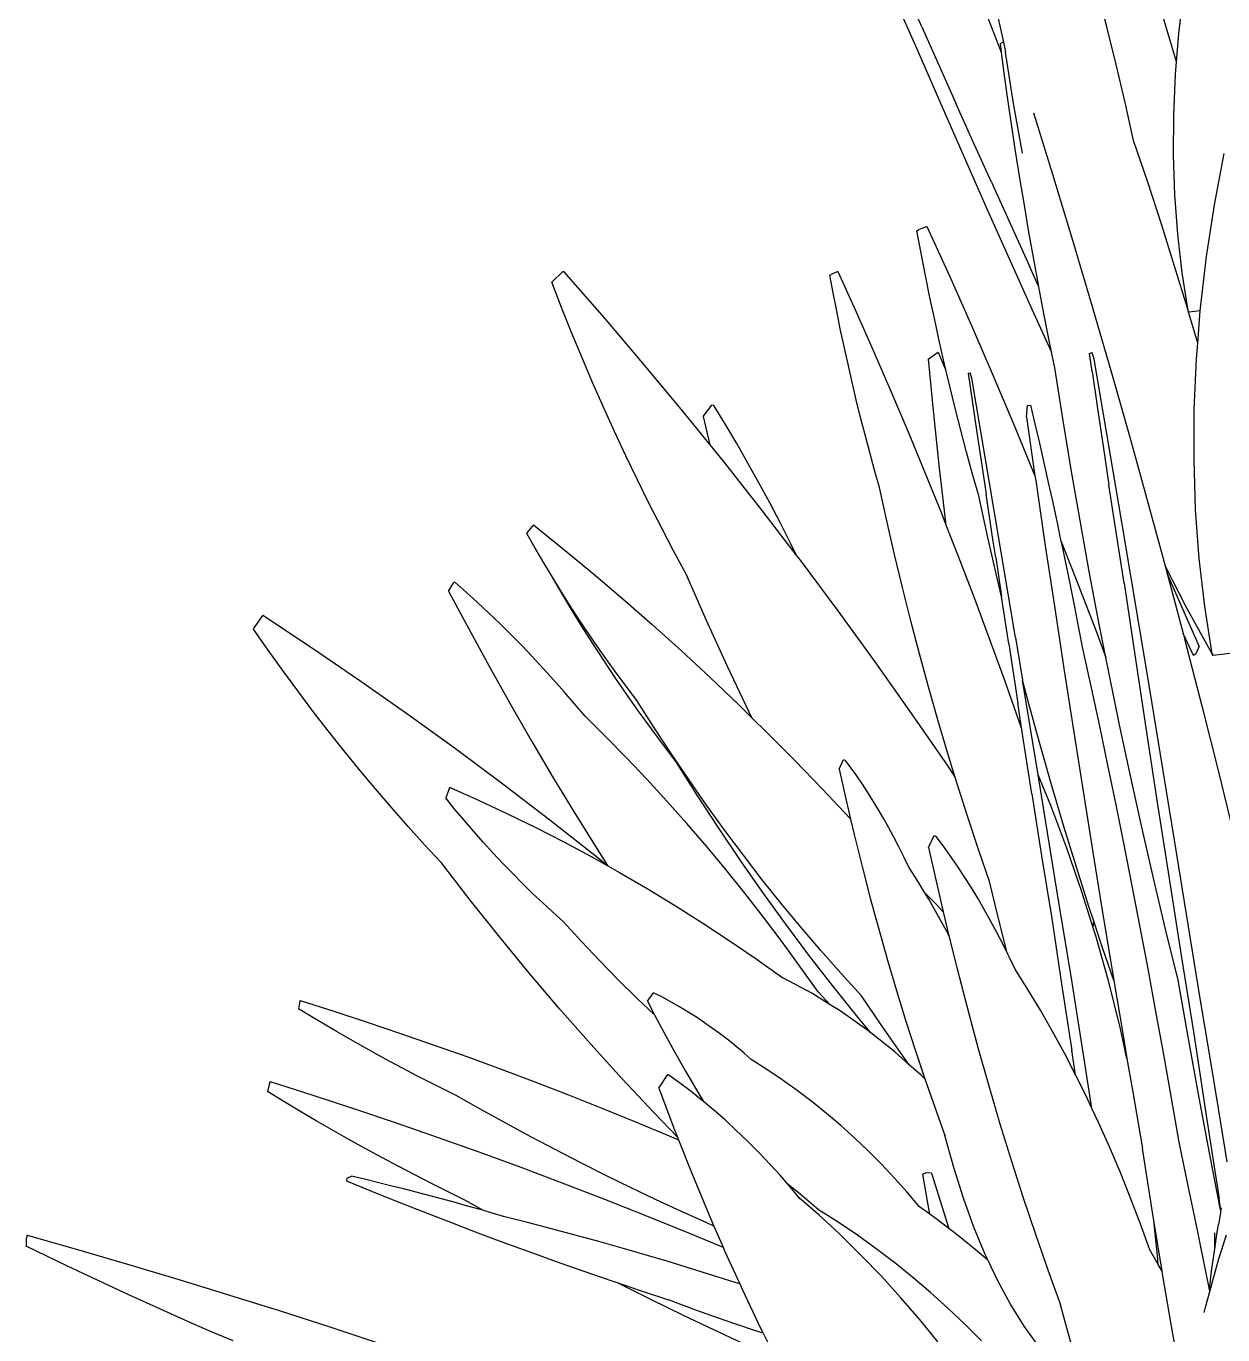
# Model space of a CAD drawing. Header units: metres. Extents: x 244.4 to 340.3, y -4.1 to 64.3.
# Drawn here: x 248.597 to 249.157, y 8.139 to 8.751 of the extents above; entities that cross this region are included whole.
import ezdxf

# ---------------------------------------------------------------- set-up
doc = ezdxf.new("R2010")
doc.units = ezdxf.units.M
doc.layers.add('Edges', color=7, linetype='Continuous')

# ---------------------------------------------------------------- blocks, each defined once
blk = doc.blocks.new('Novo+Sobrado2m fr')
for p, q in [((-6.57334, -0.47803), (-6.59555, -0.42774)), ((-6.57172, -0.46609), (-6.58755, -0.4307)), ((-6.53884, -0.4669), (-6.54564, -0.4492)), ((-6.48516, -0.46609), (-6.48978, -0.44839)), ((-6.45152, -0.46923), (-6.44927, -0.44999)), ((-6.53773, -0.45462), (-6.53358, -0.47335)), ((-6.45644, -0.46937), (-6.46124, -0.4536)), ((-6.57172, -0.46609), (-6.55596, -0.50152)), ((-6.53448, -0.47808), (-6.53884, -0.4669)), ((-6.48077, -0.4838), (-6.48516, -0.46609)), ((-6.45259, -0.4825), (-6.45644, -0.46937)), ((-6.45259, -0.4825), (-6.45152, -0.46923)), ((-6.53502, -0.47397), (-6.53384, -0.47334)), ((-6.53448, -0.47808), (-6.53502, -0.47397)), ((-6.53358, -0.47335), (-6.53384, -0.47334)), ((-6.53358, -0.47335), (-6.53255, -0.47803)), ((-6.5629, -0.50206), (-6.57334, -0.47803)), ((-6.53336, -0.48651), (-6.53448, -0.47808)), ((-6.52894, -0.50206), (-6.53255, -0.47803)), ((-6.47661, -0.50152), (-6.48077, -0.4838)), ((-6.45306, -0.48838), (-6.45259, -0.4825)), ((-6.53161, -0.49908), (-6.53336, -0.48651)), ((-6.45387, -0.50738), (-6.45306, -0.48838)), ((-6.55233, -0.52617), (-6.5629, -0.50206)), ((-6.54812, -0.51925), (-6.55596, -0.50152)), ((-6.52978, -0.51167), (-6.53161, -0.49908)), ((-6.52466, -0.52522), (-6.52894, -0.50206)), ((-6.47267, -0.51925), (-6.47661, -0.50152)), ((-6.51956, -0.50643), (-6.51069, -0.53503)), ((-6.45397, -0.5262), (-6.45387, -0.50738)), ((-6.52787, -0.52429), (-6.52978, -0.51167)), ((-6.53921, -0.53883), (-6.54812, -0.51925)), ((-6.46608, -0.53883), (-6.47267, -0.51925)), ((-6.54166, -0.5503), (-6.55233, -0.52617)), ((-6.52587, -0.53692), (-6.52787, -0.52429)), ((-6.45334, -0.54481), (-6.45397, -0.5262)), ((-6.43486, -0.54949), (-6.43028, -0.52536)), ((-6.53921, -0.53883), (-6.52141, -0.5781)), ((-6.52379, -0.54957), (-6.52587, -0.53692)), ((-6.51069, -0.53503), (-6.50129, -0.56597)), ((-6.45969, -0.55845), (-6.46608, -0.53883)), ((-6.452, -0.56316), (-6.45334, -0.54481)), ((-6.53091, -0.5744), (-6.54166, -0.5503)), ((-6.52163, -0.56223), (-6.52379, -0.54957)), ((-6.43856, -0.57359), (-6.43486, -0.54949)), ((-6.57404, -0.56154), (-6.57331, -0.56112)), ((-6.5721, -0.57199), (-6.57404, -0.56154)), ((-6.56941, -0.55952), (-6.57331, -0.56112)), ((-6.56941, -0.55952), (-6.55888, -0.58266)), ((-6.51938, -0.5749), (-6.52163, -0.56223)), ((-6.4535, -0.5781), (-6.45969, -0.55845)), ((-6.44994, -0.58122), (-6.452, -0.56316)), ((-6.50129, -0.56597), (-6.49207, -0.59699)), ((-6.57007, -0.58243), (-6.5721, -0.57199)), ((-6.52009, -0.59843), (-6.53091, -0.5744)), ((-6.51705, -0.58758), (-6.51938, -0.5749)), ((-6.44137, -0.59761), (-6.43856, -0.57359)), ((-6.7397, -0.58064), (-6.74493, -0.58557)), ((-6.7397, -0.58064), (-6.73942, -0.58068)), ((-6.73942, -0.58068), (-6.72041, -0.60237)), ((-6.61107, -0.58068), (-6.61419, -0.58197)), ((-6.61107, -0.58068), (-6.60263, -0.59922)), ((-6.517, -0.58785), (-6.52141, -0.5781)), ((-6.44751, -0.59778), (-6.4535, -0.5781)), ((-6.44717, -0.59893), (-6.44994, -0.58122)), ((-6.74033, -0.59745), (-6.74493, -0.58557)), ((-6.61477, -0.5823), (-6.61419, -0.58197)), ((-6.61322, -0.59067), (-6.61477, -0.5823)), ((-6.56796, -0.59286), (-6.57007, -0.58243)), ((-6.55888, -0.58266), (-6.54853, -0.60597)), ((-6.517, -0.58785), (-6.51705, -0.58758)), ((-6.51465, -0.60027), (-6.517, -0.58785)), ((-6.61159, -0.59904), (-6.61322, -0.59067)), ((-6.56576, -0.60326), (-6.56796, -0.59286)), ((-6.73561, -0.60924), (-6.74033, -0.59745)), ((-6.6099, -0.60739), (-6.61159, -0.59904)), ((-6.60263, -0.59922), (-6.59434, -0.61789)), ((-6.51108, -0.61828), (-6.52009, -0.59843)), ((-6.49207, -0.59699), (-6.48303, -0.62809)), ((-6.44717, -0.59893), (-6.44751, -0.59778)), ((-6.44714, -0.59903), (-6.44717, -0.59893)), ((-6.44682, -0.5996), (-6.44714, -0.59903)), ((-6.44714, -0.59903), (-6.44679, -0.5996)), ((-6.4427, -0.61418), (-6.44714, -0.59903)), ((-6.44679, -0.5996), (-6.44682, -0.5996)), ((-6.44148, -0.59897), (-6.44679, -0.5996)), ((-6.4427, -0.61418), (-6.44148, -0.59897)), ((-6.44148, -0.59897), (-6.44137, -0.59761)), ((-6.72041, -0.60237), (-6.70161, -0.6244)), ((-6.56348, -0.61365), (-6.56576, -0.60326)), ((-6.54853, -0.60597), (-6.53836, -0.62944)), ((-6.51216, -0.61296), (-6.51465, -0.60027)), ((-6.73077, -0.62095), (-6.73561, -0.60924)), ((-6.60814, -0.61572), (-6.6099, -0.60739)), ((-6.60631, -0.62404), (-6.60814, -0.61572)), ((-6.59434, -0.61789), (-6.5862, -0.63669)), ((-6.56885, -0.62169), (-6.56438, -0.61856)), ((-6.56385, -0.61894), (-6.56438, -0.61856)), ((-6.56111, -0.62401), (-6.56348, -0.61365)), ((-6.51108, -0.61828), (-6.51216, -0.61296)), ((-6.50959, -0.62565), (-6.51108, -0.61828)), ((-6.49327, -0.61894), (-6.49206, -0.61856)), ((-6.49116, -0.62169), (-6.49206, -0.61856)), ((-6.44329, -0.62151), (-6.4427, -0.61418)), ((-6.72581, -0.63258), (-6.73077, -0.62095)), ((-6.70161, -0.6244), (-6.68305, -0.64675)), ((-6.60442, -0.63234), (-6.60631, -0.62404)), ((-6.56885, -0.62169), (-6.56637, -0.64719)), ((-6.56049, -0.62663), (-6.56385, -0.61894)), ((-6.56049, -0.62663), (-6.56111, -0.62401)), ((-6.49204, -0.62748), (-6.49327, -0.61894)), ((-6.47823, -0.69792), (-6.49116, -0.62169)), ((-6.4443, -0.64524), (-6.44329, -0.62151)), ((-6.55866, -0.63435), (-6.56049, -0.62663)), ((-6.55008, -0.62828), (-6.54911, -0.62798)), ((-6.55008, -0.62828), (-6.54809, -0.64203)), ((-6.54838, -0.63048), (-6.54911, -0.62798)), ((-6.53803, -0.69155), (-6.54838, -0.63048)), ((-6.53836, -0.62944), (-6.52837, -0.65306)), ((-6.50584, -0.64945), (-6.50959, -0.62565)), ((-6.49204, -0.62748), (-6.48952, -0.64481)), ((-6.48303, -0.62809), (-6.47418, -0.65926)), ((-6.72073, -0.64411), (-6.72581, -0.63258)), ((-6.60246, -0.64062), (-6.60442, -0.63234)), ((-6.5862, -0.63669), (-6.5782, -0.65561)), ((-6.55613, -0.64466), (-6.55866, -0.63435)), ((-6.67406, -0.64853), (-6.67001, -0.64311)), ((-6.66901, -0.6433), (-6.67001, -0.64311)), ((-6.60043, -0.64888), (-6.60246, -0.64062)), ((-6.54809, -0.64203), (-6.54604, -0.65603)), ((-6.52227, -0.6433), (-6.52076, -0.64311)), ((-6.51867, -0.65197), (-6.52076, -0.64311)), ((-6.71554, -0.65556), (-6.72073, -0.64411)), ((-6.68305, -0.64675), (-6.67089, -0.66179)), ((-6.67406, -0.64853), (-6.67089, -0.66179)), ((-6.66364, -0.65217), (-6.66901, -0.6433)), ((-6.59833, -0.65712), (-6.60043, -0.64888)), ((-6.56637, -0.64719), (-6.56365, -0.6726)), ((-6.55351, -0.65495), (-6.55613, -0.64466)), ((-6.5228, -0.64872), (-6.52227, -0.6433)), ((-6.5228, -0.64872), (-6.51882, -0.6762)), ((-6.48952, -0.64481), (-6.48692, -0.66244)), ((-6.44442, -0.66874), (-6.4443, -0.64524)), ((-6.65835, -0.66117), (-6.66364, -0.65217)), ((-6.55081, -0.6652), (-6.55351, -0.65495)), ((-6.52837, -0.65306), (-6.51882, -0.6762)), ((-6.51659, -0.66097), (-6.51867, -0.65197)), ((-6.50189, -0.67329), (-6.50584, -0.64945)), ((-6.71024, -0.66691), (-6.71554, -0.65556)), ((-6.65313, -0.6703), (-6.65835, -0.66117)), ((-6.59617, -0.66534), (-6.59833, -0.65712)), ((-6.5782, -0.65561), (-6.57034, -0.67464)), ((-6.54604, -0.65603), (-6.54392, -0.67028)), ((-6.51452, -0.6701), (-6.51659, -0.66097)), ((-6.47418, -0.65926), (-6.46551, -0.6905)), ((-6.70482, -0.67817), (-6.71024, -0.66691)), ((-6.67089, -0.66179), (-6.66471, -0.66943)), ((-6.59394, -0.67353), (-6.59617, -0.66534)), ((-6.54803, -0.67543), (-6.55081, -0.6652)), ((-6.48692, -0.66244), (-6.48423, -0.68039)), ((-6.66471, -0.66943), (-6.6466, -0.69244)), ((-6.64799, -0.67955), (-6.65313, -0.6703)), ((-6.59164, -0.68169), (-6.59394, -0.67353)), ((-6.56365, -0.6726), (-6.56067, -0.69792)), ((-6.54392, -0.67028), (-6.54174, -0.68477)), ((-6.51245, -0.67936), (-6.51452, -0.6701)), ((-6.49775, -0.69715), (-6.50189, -0.67329)), ((-6.44365, -0.69197), (-6.44442, -0.66874)), ((-6.69929, -0.68933), (-6.70482, -0.67817)), ((-6.64293, -0.68893), (-6.64799, -0.67955)), ((-6.57034, -0.67464), (-6.56263, -0.69379)), ((-6.54516, -0.68562), (-6.54803, -0.67543)), ((-6.51882, -0.6762), (-6.5185, -0.67843)), ((-6.5185, -0.67843), (-6.51415, -0.70794)), ((-6.51039, -0.68874), (-6.51245, -0.67936)), ((-6.58821, -0.69737), (-6.59164, -0.68169)), ((-6.54088, -0.70519), (-6.54516, -0.68562)), ((-6.53834, -0.70693), (-6.54174, -0.68477)), ((-6.48147, -0.69862), (-6.48423, -0.68039)), ((-6.69365, -0.70039), (-6.69929, -0.68933)), ((-6.63795, -0.69844), (-6.64293, -0.68893)), ((-6.52794, -0.75192), (-6.53803, -0.69155)), ((-6.50835, -0.69825), (-6.51039, -0.68874)), ((-6.46551, -0.6905), (-6.45793, -0.71845)), ((-6.44197, -0.71488), (-6.44365, -0.69197)), ((-6.6466, -0.69244), (-6.63019, -0.71386)), ((-6.58462, -0.713), (-6.58821, -0.69737)), ((-6.56263, -0.69379), (-6.56051, -0.69918)), ((-6.56067, -0.69792), (-6.56051, -0.69918)), ((-6.49341, -0.72104), (-6.49775, -0.69715)), ((-6.46563, -0.77329), (-6.47823, -0.69792)), ((-6.75655, -0.70289), (-6.75657, -0.70318)), ((-6.75266, -0.71008), (-6.75657, -0.70318)), ((-6.7535, -0.69917), (-6.75655, -0.70289)), ((-6.7535, -0.69917), (-6.73941, -0.7105)), ((-6.68789, -0.71135), (-6.69365, -0.70039)), ((-6.63305, -0.70807), (-6.63795, -0.69844)), ((-6.56051, -0.69918), (-6.55507, -0.71306)), ((-6.50651, -0.70692), (-6.50835, -0.69825)), ((-6.47717, -0.72648), (-6.48147, -0.69862)), ((-6.74867, -0.71692), (-6.75266, -0.71008)), ((-6.63019, -0.71386), (-6.63305, -0.70807)), ((-6.53639, -0.72471), (-6.54088, -0.70519)), ((-6.53718, -0.71442), (-6.53834, -0.70693)), ((-6.51415, -0.70794), (-6.50976, -0.73725)), ((-6.50651, -0.70692), (-6.4995, -0.72478)), ((-6.50631, -0.70788), (-6.50651, -0.70692)), ((-6.50428, -0.71763), (-6.50631, -0.70788)), ((-6.73941, -0.7105), (-6.72544, -0.72207)), ((-6.68203, -0.72221), (-6.68789, -0.71135)), ((-6.63019, -0.71386), (-6.62873, -0.71576)), ((-6.62873, -0.71576), (-6.6111, -0.7394)), ((-6.58086, -0.72859), (-6.58462, -0.713)), ((-6.55507, -0.71306), (-6.54766, -0.73243)), ((-6.53718, -0.71442), (-6.53447, -0.73266)), ((-6.4394, -0.73743), (-6.44197, -0.71488)), ((-6.74462, -0.72369), (-6.74867, -0.71692)), ((-6.72544, -0.72207), (-6.71159, -0.73387)), ((-6.67248, -0.74396), (-6.68203, -0.72221)), ((-6.50226, -0.7275), (-6.50428, -0.71763)), ((-6.48888, -0.74495), (-6.49341, -0.72104)), ((-6.44777, -0.73824), (-6.45793, -0.71845)), ((-6.45793, -0.71845), (-6.45702, -0.7218)), ((-6.45702, -0.7218), (-6.45696, -0.72202)), ((-6.45696, -0.72202), (-6.44952, -0.75012)), ((-6.44194, -0.75596), (-6.45696, -0.72202)), ((-6.79318, -0.73023), (-6.79072, -0.72612)), ((-6.79034, -0.72597), (-6.79072, -0.72612)), ((-6.78501, -0.7307), (-6.79034, -0.72597)), ((-6.74049, -0.73039), (-6.74462, -0.72369)), ((-6.7412, -0.7296), (-6.74462, -0.72369)), ((-6.57695, -0.74413), (-6.58086, -0.72859)), ((-6.53447, -0.73266), (-6.53639, -0.72471)), ((-6.50025, -0.73749), (-6.50226, -0.7275)), ((-6.4995, -0.72478), (-6.49025, -0.74896)), ((-6.47717, -0.72648), (-6.47218, -0.76002)), ((-6.79318, -0.73023), (-6.7838, -0.74789)), ((-6.77971, -0.73552), (-6.78501, -0.7307)), ((-6.73614, -0.73805), (-6.7412, -0.7296)), ((-6.7363, -0.73702), (-6.74049, -0.73039)), ((-6.71159, -0.73387), (-6.69787, -0.74591)), ((-6.54766, -0.73243), (-6.5404, -0.7519)), ((-6.53113, -0.75493), (-6.53447, -0.73266)), ((-6.77446, -0.74043), (-6.77971, -0.73552)), ((-6.76925, -0.74544), (-6.77446, -0.74043)), ((-6.73203, -0.74358), (-6.7363, -0.73702)), ((-6.73099, -0.74641), (-6.73614, -0.73805)), ((-6.6111, -0.7394), (-6.5937, -0.76335)), ((-6.50976, -0.73725), (-6.50533, -0.76635)), ((-6.49825, -0.74759), (-6.50025, -0.73749)), ((-6.43593, -0.75956), (-6.44777, -0.73824)), ((-6.43593, -0.75956), (-6.4394, -0.73743)), ((-6.88011, -0.74152), (-6.88427, -0.74738)), ((-6.88011, -0.74152), (-6.85733, -0.75657)), ((-6.76409, -0.75055), (-6.76925, -0.74544)), ((-6.7277, -0.75007), (-6.73203, -0.74358)), ((-6.72575, -0.75469), (-6.73099, -0.74641)), ((-6.69787, -0.74591), (-6.68427, -0.75818)), ((-6.66267, -0.76549), (-6.67248, -0.74396)), ((-6.57288, -0.75961), (-6.57695, -0.74413)), ((-6.48566, -0.76126), (-6.48888, -0.74495)), ((-6.88427, -0.74738), (-6.88446, -0.74807)), ((-6.87766, -0.75779), (-6.88446, -0.74807)), ((-6.7838, -0.74789), (-6.77426, -0.76538)), ((-6.75897, -0.75574), (-6.76409, -0.75055)), ((-6.7233, -0.75648), (-6.7277, -0.75007)), ((-6.5404, -0.7519), (-6.53329, -0.77148)), ((-6.52794, -0.75192), (-6.52464, -0.77187)), ((-6.49627, -0.75781), (-6.49825, -0.74759)), ((-6.49025, -0.74896), (-6.48566, -0.76126)), ((-6.44461, -0.76037), (-6.44952, -0.75012)), ((-6.44952, -0.75012), (-6.44872, -0.75315)), ((-6.44872, -0.75315), (-6.44061, -0.78455)), ((-6.87077, -0.76741), (-6.87766, -0.75779)), ((-6.85733, -0.75657), (-6.8347, -0.77199)), ((-6.7539, -0.76103), (-6.75897, -0.75574)), ((-6.72043, -0.76288), (-6.72575, -0.75469)), ((-6.71883, -0.76282), (-6.7233, -0.75648)), ((-6.68427, -0.75818), (-6.6708, -0.77068)), ((-6.53113, -0.75493), (-6.52691, -0.78262)), ((-6.49239, -0.77547), (-6.49627, -0.75781)), ((-6.44194, -0.75596), (-6.44353, -0.75956)), ((-6.42356, -0.75896), (-6.43547, -0.76037)), ((-6.77426, -0.76538), (-6.76456, -0.7827)), ((-6.74888, -0.76641), (-6.7539, -0.76103)), ((-6.71502, -0.77098), (-6.72043, -0.76288)), ((-6.7143, -0.76909), (-6.71883, -0.76282)), ((-6.65258, -0.78681), (-6.66267, -0.76549)), ((-6.5937, -0.76335), (-6.57655, -0.7876)), ((-6.56865, -0.77503), (-6.57288, -0.75961)), ((-6.48416, -0.76887), (-6.48566, -0.76126)), ((-6.47218, -0.76002), (-6.467, -0.79425)), ((-6.44353, -0.75956), (-6.44461, -0.76037)), ((-6.43593, -0.75956), (-6.43547, -0.76037)), ((-6.4355, -0.76037), (-6.43593, -0.75956)), ((-6.43547, -0.76037), (-6.4355, -0.76037)), ((-6.86378, -0.77692), (-6.87077, -0.76741)), ((-6.74391, -0.77187), (-6.74888, -0.76641)), ((-6.70952, -0.77899), (-6.71502, -0.77098)), ((-6.7097, -0.77528), (-6.7143, -0.76909)), ((-6.6708, -0.77068), (-6.65746, -0.7834)), ((-6.53329, -0.77148), (-6.52634, -0.79115)), ((-6.50533, -0.76635), (-6.50086, -0.79524)), ((-6.47925, -0.79279), (-6.48416, -0.76887)), ((-6.85668, -0.78632), (-6.86378, -0.77692)), ((-6.8347, -0.77199), (-6.81223, -0.78777)), ((-6.73899, -0.77743), (-6.74391, -0.77187)), ((-6.73411, -0.78307), (-6.73899, -0.77743)), ((-6.70504, -0.78139), (-6.7097, -0.77528)), ((-6.56427, -0.79039), (-6.56865, -0.77503)), ((-6.52174, -0.78289), (-6.52464, -0.77187)), ((-6.51736, -0.8162), (-6.52464, -0.77187)), ((-6.48853, -0.79342), (-6.49239, -0.77547)), ((-6.45339, -0.84767), (-6.46563, -0.77329)), ((-6.76456, -0.7827), (-6.75469, -0.79985)), ((-6.72929, -0.7888), (-6.73411, -0.78307)), ((-6.70395, -0.78691), (-6.70952, -0.77899)), ((-6.69714, -0.7939), (-6.70504, -0.78139)), ((-6.65746, -0.7834), (-6.65127, -0.78947)), ((-6.52498, -0.79509), (-6.52691, -0.78262)), ((-6.51646, -0.80215), (-6.52174, -0.78289)), ((-6.84949, -0.79561), (-6.85668, -0.78632)), ((-6.81223, -0.78777), (-6.78991, -0.8039)), ((-6.71956, -0.7984), (-6.72929, -0.7888)), ((-6.69829, -0.79473), (-6.70395, -0.78691)), ((-6.65127, -0.78947), (-6.65258, -0.78681)), ((-6.65127, -0.78947), (-6.64426, -0.79634)), ((-6.57655, -0.7876), (-6.55965, -0.81216)), ((-6.44061, -0.78455), (-6.43268, -0.816)), ((-6.84221, -0.80479), (-6.84949, -0.79561)), ((-6.69255, -0.80245), (-6.69829, -0.79473)), ((-6.68908, -0.80623), (-6.69714, -0.7939)), ((-6.55974, -0.80568), (-6.56427, -0.79039)), ((-6.52634, -0.79115), (-6.52498, -0.79509)), ((-6.5203, -0.82511), (-6.52498, -0.79509)), ((-6.50086, -0.79524), (-6.49635, -0.82391)), ((-6.4847, -0.81166), (-6.48853, -0.79342)), ((-6.47415, -0.81671), (-6.47925, -0.79279)), ((-6.467, -0.79425), (-6.46164, -0.82915)), ((-6.75469, -0.79985), (-6.74467, -0.81683)), ((-6.70993, -0.80822), (-6.71956, -0.7984)), ((-6.64426, -0.79634), (-6.6312, -0.80951)), ((-6.51099, -0.82132), (-6.51646, -0.80215)), ((-6.83483, -0.81385), (-6.84221, -0.80479)), ((-6.78991, -0.8039), (-6.76777, -0.82039)), ((-6.70042, -0.81825), (-6.70993, -0.80822)), ((-6.68673, -0.81008), (-6.69255, -0.80245)), ((-6.68086, -0.8184), (-6.68908, -0.80623)), ((-6.55611, -0.81744), (-6.55974, -0.80568)), ((-6.82736, -0.8228), (-6.83483, -0.81385)), ((-6.67687, -0.8257), (-6.68673, -0.81008)), ((-6.6312, -0.80951), (-6.61827, -0.82289)), ((-6.61045, -0.81349), (-6.60835, -0.80907)), ((-6.61045, -0.81349), (-6.60699, -0.82887)), ((-6.60835, -0.80907), (-6.60755, -0.80942)), ((-6.60486, -0.81302), (-6.60755, -0.80942)), ((-6.60221, -0.81673), (-6.60486, -0.81302)), ((-6.55965, -0.81216), (-6.55611, -0.81744)), ((-6.48089, -0.83019), (-6.4847, -0.81166)), ((-6.76777, -0.82039), (-6.74579, -0.83723)), ((-6.74467, -0.81683), (-6.7345, -0.83362)), ((-6.69102, -0.8285), (-6.70042, -0.81825)), ((-6.67248, -0.83039), (-6.68086, -0.8184)), ((-6.5996, -0.82054), (-6.60221, -0.81673)), ((-6.59704, -0.82445), (-6.5996, -0.82054)), ((-6.55505, -0.8209), (-6.55611, -0.81744)), ((-6.51146, -0.83055), (-6.51736, -0.8162)), ((-6.50861, -0.87019), (-6.51736, -0.8162)), ((-6.46886, -0.84062), (-6.47415, -0.81671)), ((-6.43268, -0.816), (-6.42495, -0.84748)), ((-6.81979, -0.83163), (-6.82736, -0.8228)), ((-6.79272, -0.82223), (-6.79454, -0.82703)), ((-6.79217, -0.82228), (-6.79272, -0.82223)), ((-6.79217, -0.82228), (-6.77887, -0.82818)), ((-6.66681, -0.8411), (-6.67687, -0.8257)), ((-6.61827, -0.82289), (-6.60549, -0.8365)), ((-6.59451, -0.82845), (-6.59704, -0.82445)), ((-6.55021, -0.83604), (-6.55505, -0.8209)), ((-6.5203, -0.82511), (-6.51572, -0.85403)), ((-6.50533, -0.84041), (-6.51099, -0.82132)), ((-6.49635, -0.82391), (-6.4918, -0.85236)), ((-6.81214, -0.84034), (-6.81979, -0.83163)), ((-6.7902, -0.83237), (-6.79454, -0.82703)), ((-6.78581, -0.83761), (-6.7902, -0.83237)), ((-6.77887, -0.82818), (-6.76562, -0.83437)), ((-6.68173, -0.83896), (-6.69102, -0.8285)), ((-6.66395, -0.8422), (-6.67248, -0.83039)), ((-6.60699, -0.82887), (-6.60509, -0.83694)), ((-6.59202, -0.83255), (-6.59451, -0.82845)), ((-6.58957, -0.83675), (-6.59202, -0.83255)), ((-6.5039, -0.85057), (-6.51146, -0.83055)), ((-6.4771, -0.849), (-6.48089, -0.83019)), ((-6.46164, -0.82915), (-6.45609, -0.86467)), ((-6.78138, -0.84276), (-6.78581, -0.83761)), ((-6.76562, -0.83437), (-6.75243, -0.84083)), ((-6.74579, -0.83723), (-6.72398, -0.85442)), ((-6.7345, -0.83362), (-6.72417, -0.85024)), ((-6.67257, -0.84963), (-6.68173, -0.83896)), ((-6.60549, -0.8365), (-6.60509, -0.83694)), ((-6.60509, -0.83694), (-6.60341, -0.84406)), ((-6.58717, -0.84105), (-6.58957, -0.83675)), ((-6.54522, -0.85109), (-6.55021, -0.83604)), ((-6.8044, -0.84893), (-6.81214, -0.84034)), ((-6.7769, -0.84782), (-6.78138, -0.84276)), ((-6.75243, -0.84083), (-6.7393, -0.84756)), ((-6.65655, -0.85629), (-6.66681, -0.8411)), ((-6.65526, -0.85384), (-6.66395, -0.8422)), ((-6.60341, -0.84406), (-6.5997, -0.85905)), ((-6.58481, -0.84544), (-6.58717, -0.84105)), ((-6.56864, -0.85016), (-6.56602, -0.84464)), ((-6.56602, -0.84464), (-6.56502, -0.84508)), ((-6.56167, -0.84958), (-6.56502, -0.84508)), ((-6.49947, -0.85941), (-6.50533, -0.84041)), ((-6.46338, -0.86451), (-6.46886, -0.84062)), ((-6.79656, -0.8574), (-6.8044, -0.84893)), ((-6.77238, -0.85278), (-6.7769, -0.84782)), ((-6.7393, -0.84756), (-6.72623, -0.85457)), ((-6.72417, -0.85024), (-6.71884, -0.85859)), ((-6.66353, -0.8605), (-6.67257, -0.84963)), ((-6.58249, -0.84992), (-6.58481, -0.84544)), ((-6.58022, -0.8545), (-6.58249, -0.84992)), ((-6.56864, -0.85016), (-6.56432, -0.86936)), ((-6.55836, -0.85421), (-6.56167, -0.84958)), ((-6.54008, -0.86607), (-6.54522, -0.85109)), ((-6.49688, -0.87093), (-6.5039, -0.85057)), ((-6.47334, -0.86809), (-6.4771, -0.849)), ((-6.44151, -0.92094), (-6.45339, -0.84767)), ((-6.78303, -0.87492), (-6.79656, -0.8574)), ((-6.76782, -0.85765), (-6.77238, -0.85278)), ((-6.72623, -0.85457), (-6.71872, -0.85878)), ((-6.72398, -0.85442), (-6.71884, -0.85859)), ((-6.64609, -0.87126), (-6.65655, -0.85629)), ((-6.64642, -0.86528), (-6.65526, -0.85384)), ((-6.57799, -0.85917), (-6.58022, -0.8545)), ((-6.5551, -0.85896), (-6.55836, -0.85421)), ((-6.51572, -0.85403), (-6.511, -0.88338)), ((-6.4918, -0.85236), (-6.48721, -0.88057)), ((-6.76321, -0.86242), (-6.76782, -0.85765)), ((-6.75856, -0.86709), (-6.76321, -0.86242)), ((-6.71884, -0.85859), (-6.71872, -0.85878)), ((-6.71872, -0.85878), (-6.71323, -0.86185)), ((-6.71323, -0.86185), (-6.7003, -0.8694)), ((-6.65462, -0.87158), (-6.66353, -0.8605)), ((-6.5997, -0.85905), (-6.59587, -0.87386)), ((-6.57322, -0.8667), (-6.57799, -0.85917)), ((-6.55189, -0.86384), (-6.5551, -0.85896)), ((-6.49343, -0.87831), (-6.49947, -0.85941)), ((-6.75388, -0.87167), (-6.75856, -0.86709)), ((-6.7003, -0.8694), (-6.68744, -0.87723)), ((-6.63743, -0.87654), (-6.64642, -0.86528)), ((-6.57039, -0.8714), (-6.57322, -0.8667)), ((-6.56432, -0.86936), (-6.56173, -0.88035)), ((-6.54874, -0.86884), (-6.55189, -0.86384)), ((-6.54563, -0.87396), (-6.54874, -0.86884)), ((-6.53585, -0.88347), (-6.54008, -0.86607)), ((-6.46961, -0.88744), (-6.47334, -0.86809)), ((-6.45772, -0.88838), (-6.46338, -0.86451)), ((-6.45609, -0.86467), (-6.45037, -0.90077)), ((-6.76928, -0.89218), (-6.78303, -0.87492)), ((-6.74915, -0.87615), (-6.75388, -0.87167)), ((-6.64583, -0.88285), (-6.65462, -0.87158)), ((-6.63543, -0.88601), (-6.64609, -0.87126)), ((-6.59587, -0.87386), (-6.59193, -0.88846)), ((-6.56532, -0.87644), (-6.57039, -0.8714)), ((-6.56854, -0.87446), (-6.57039, -0.8714)), ((-6.56397, -0.88246), (-6.56854, -0.87446)), ((-6.54258, -0.8792), (-6.54563, -0.87396)), ((-6.50515, -0.89092), (-6.50861, -0.87019)), ((-6.49157, -0.88787), (-6.49688, -0.87093)), ((-6.74438, -0.88053), (-6.74915, -0.87615)), ((-6.73957, -0.8848), (-6.74438, -0.88053)), ((-6.68744, -0.87723), (-6.67465, -0.88532)), ((-6.62829, -0.88761), (-6.63743, -0.87654)), ((-6.56173, -0.88035), (-6.56532, -0.87644)), ((-6.56173, -0.88035), (-6.55985, -0.88832)), ((-6.53958, -0.88457), (-6.54258, -0.8792)), ((-6.49132, -0.88468), (-6.49343, -0.87831)), ((-6.48721, -0.88057), (-6.48259, -0.90856)), ((-6.73106, -0.89417), (-6.73957, -0.8848)), ((-6.67465, -0.88532), (-6.66193, -0.89368)), ((-6.63718, -0.89432), (-6.64583, -0.88285)), ((-6.62458, -0.90053), (-6.63543, -0.88601)), ((-6.61901, -0.89848), (-6.62829, -0.88761)), ((-6.55949, -0.89067), (-6.56397, -0.88246)), ((-6.53663, -0.89005), (-6.53958, -0.88457)), ((-6.53179, -0.89957), (-6.53585, -0.88347)), ((-6.511, -0.88338), (-6.50635, -0.91405)), ((-6.49157, -0.88787), (-6.49132, -0.88468)), ((-6.4904, -0.8916), (-6.49157, -0.88787)), ((-6.4872, -0.89711), (-6.49132, -0.88468)), ((-6.4659, -0.90706), (-6.46961, -0.88744)), ((-6.7553, -0.90916), (-6.76928, -0.89218)), ((-6.72244, -0.90331), (-6.73106, -0.89417)), ((-6.66193, -0.89368), (-6.64929, -0.9023)), ((-6.59193, -0.88846), (-6.58785, -0.90287)), ((-6.55985, -0.88832), (-6.55906, -0.89151)), ((-6.55906, -0.89151), (-6.55949, -0.89067)), ((-6.55906, -0.89151), (-6.55522, -0.90704)), ((-6.53374, -0.89565), (-6.53663, -0.89005)), ((-6.5018, -0.91133), (-6.50515, -0.89092)), ((-6.4845, -0.91253), (-6.4904, -0.8916)), ((-6.45188, -0.91222), (-6.45772, -0.88838)), ((-6.62865, -0.90598), (-6.63718, -0.89432)), ((-6.60958, -0.90915), (-6.61901, -0.89848)), ((-6.53179, -0.89957), (-6.53374, -0.89565)), ((-6.5309, -0.90136), (-6.53179, -0.89957)), ((-6.48193, -0.91248), (-6.4872, -0.89711)), ((-6.71373, -0.91222), (-6.72244, -0.90331)), ((-6.64929, -0.9023), (-6.63673, -0.91119)), ((-6.62026, -0.91783), (-6.62865, -0.90598)), ((-6.61354, -0.91482), (-6.62458, -0.90053)), ((-6.58785, -0.90287), (-6.58366, -0.91707)), ((-6.52811, -0.90719), (-6.5309, -0.90136)), ((-6.45037, -0.90077), (-6.44448, -0.93741)), ((-6.7411, -0.92586), (-6.7553, -0.90916)), ((-6.70492, -0.9209), (-6.71373, -0.91222)), ((-6.62327, -0.91845), (-6.63673, -0.91119)), ((-6.60002, -0.91962), (-6.60958, -0.90915)), ((-6.55522, -0.90704), (-6.55044, -0.92552)), ((-6.52216, -0.91659), (-6.52811, -0.90719)), ((-6.49856, -0.9314), (-6.5018, -0.91133)), ((-6.47916, -0.93367), (-6.4845, -0.91253)), ((-6.48259, -0.90856), (-6.48193, -0.91248)), ((-6.48193, -0.91248), (-6.47793, -0.9363)), ((-6.46222, -0.92694), (-6.4659, -0.90706)), ((-6.44721, -0.93889), (-6.45188, -0.91222)), ((-6.70015, -0.92216), (-6.69725, -0.9182)), ((-6.69314, -0.92032), (-6.69725, -0.9182)), ((-6.61464, -0.9238), (-6.62327, -0.91845)), ((-6.61464, -0.9238), (-6.62026, -0.91783)), ((-6.60232, -0.92887), (-6.61354, -0.91482)), ((-6.58366, -0.91707), (-6.57935, -0.93107)), ((-6.51632, -0.92628), (-6.52216, -0.91659)), ((-6.50635, -0.91405), (-6.50157, -0.94521)), ((-6.8629, -0.92293), (-6.86348, -0.92565)), ((-6.86257, -0.92189), (-6.8629, -0.92293)), ((-6.86257, -0.92189), (-6.84693, -0.92684)), ((-6.69683, -0.92857), (-6.70492, -0.9209)), ((-6.70015, -0.92216), (-6.69683, -0.92857)), ((-6.68909, -0.92253), (-6.69314, -0.92032)), ((-6.68508, -0.92483), (-6.68909, -0.92253)), ((-6.68114, -0.92722), (-6.68508, -0.92483)), ((-6.61005, -0.92665), (-6.61464, -0.9238)), ((-6.5908, -0.93318), (-6.60002, -0.91962)), ((-6.43718, -0.94682), (-6.44151, -0.92094)), ((-6.85743, -0.92932), (-6.86348, -0.92565)), ((-6.85135, -0.93295), (-6.85743, -0.92932)), ((-6.84693, -0.92684), (-6.83128, -0.93195)), ((-6.72668, -0.94229), (-6.7411, -0.92586)), ((-6.69683, -0.92857), (-6.69441, -0.93325)), ((-6.67725, -0.92969), (-6.68114, -0.92722)), ((-6.67342, -0.93225), (-6.67725, -0.92969)), ((-6.5971, -0.93578), (-6.61005, -0.92665)), ((-6.59569, -0.9369), (-6.60232, -0.92887)), ((-6.55044, -0.92552), (-6.54551, -0.94376)), ((-6.51061, -0.93626), (-6.51632, -0.92628)), ((-6.45858, -0.94707), (-6.46222, -0.92694)), ((-6.84526, -0.93653), (-6.85135, -0.93295)), ((-6.83914, -0.94006), (-6.84526, -0.93653)), ((-6.83128, -0.93195), (-6.81562, -0.93723)), ((-6.69441, -0.93325), (-6.6885, -0.94415)), ((-6.66964, -0.9349), (-6.67342, -0.93225)), ((-6.66592, -0.93763), (-6.66964, -0.9349)), ((-6.59569, -0.9369), (-6.5971, -0.93578)), ((-6.58444, -0.94583), (-6.59569, -0.9369)), ((-6.58143, -0.94657), (-6.5908, -0.93318)), ((-6.57935, -0.93107), (-6.57492, -0.94486)), ((-6.50503, -0.94652), (-6.51061, -0.93626)), ((-6.49545, -0.95107), (-6.49856, -0.9314)), ((-6.47578, -0.94888), (-6.47916, -0.93367)), ((-6.47793, -0.9363), (-6.47578, -0.94888)), ((-6.83301, -0.94353), (-6.83914, -0.94006)), ((-6.81562, -0.93723), (-6.79994, -0.94266)), ((-6.79994, -0.94266), (-6.78425, -0.94825)), ((-6.71205, -0.95842), (-6.72668, -0.94229)), ((-6.66226, -0.94045), (-6.66592, -0.93763)), ((-6.65866, -0.94335), (-6.66226, -0.94045)), ((-6.44236, -0.96558), (-6.44721, -0.93889)), ((-6.44448, -0.93741), (-6.43869, -0.9757)), ((-6.82685, -0.94695), (-6.83301, -0.94353)), ((-6.82068, -0.95031), (-6.82685, -0.94695)), ((-6.78425, -0.94825), (-6.76855, -0.954)), ((-6.6885, -0.94415), (-6.68242, -0.95488)), ((-6.65512, -0.94633), (-6.65866, -0.94335)), ((-6.65165, -0.9494), (-6.65512, -0.94633)), ((-6.57763, -0.95186), (-6.58444, -0.94583)), ((-6.57763, -0.95186), (-6.58143, -0.94657)), ((-6.57492, -0.94486), (-6.57038, -0.95844)), ((-6.54551, -0.94376), (-6.54043, -0.96174)), ((-6.49981, -0.9566), (-6.50503, -0.94652)), ((-6.49981, -0.9566), (-6.50157, -0.94521)), ((-6.47578, -0.94888), (-6.47323, -0.9638)), ((-6.45496, -0.96745), (-6.45858, -0.94707)), ((-6.433, -0.97231), (-6.43718, -0.94682)), ((-6.81449, -0.95362), (-6.82068, -0.95031)), ((-6.80829, -0.95688), (-6.81449, -0.95362)), ((-6.76855, -0.954), (-6.75285, -0.95991)), ((-6.68242, -0.95488), (-6.67617, -0.96542)), ((-6.64431, -0.95404), (-6.65165, -0.9494)), ((-6.6371, -0.9589), (-6.64431, -0.95404)), ((-6.57209, -0.95676), (-6.57763, -0.95186)), ((-6.49246, -0.97031), (-6.49545, -0.95107)), ((-6.87716, -0.96109), (-6.87788, -0.96448)), ((-6.87675, -0.9598), (-6.87716, -0.96109)), ((-6.87675, -0.9598), (-6.85723, -0.96598)), ((-6.80207, -0.96008), (-6.80829, -0.95688)), ((-6.79583, -0.96322), (-6.80207, -0.96008)), ((-6.75285, -0.95991), (-6.73715, -0.96597)), ((-6.69722, -0.97427), (-6.71205, -0.95842)), ((-6.6948, -0.96291), (-6.69065, -0.95637)), ((-6.68513, -0.96035), (-6.69065, -0.95637)), ((-6.67969, -0.96448), (-6.68513, -0.96035)), ((-6.63004, -0.96395), (-6.6371, -0.9589)), ((-6.57038, -0.95844), (-6.57209, -0.95676)), ((-6.57038, -0.95844), (-6.56571, -0.9718)), ((-6.49957, -0.95706), (-6.49981, -0.9566)), ((-6.49424, -0.96788), (-6.49957, -0.95706)), ((-6.87033, -0.96908), (-6.87788, -0.96448)), ((-6.85723, -0.96598), (-6.8377, -0.97236)), ((-6.78959, -0.96631), (-6.79583, -0.96322)), ((-6.77803, -0.97286), (-6.78959, -0.96631)), ((-6.73715, -0.96597), (-6.72145, -0.97219)), ((-6.6948, -0.96291), (-6.68747, -0.98235)), ((-6.67433, -0.96875), (-6.67969, -0.96448)), ((-6.67617, -0.96542), (-6.67386, -0.96914)), ((-6.62311, -0.96921), (-6.63004, -0.96395)), ((-6.54043, -0.96174), (-6.5352, -0.97947)), ((-6.47323, -0.9638), (-6.4685, -0.99105)), ((-6.45138, -0.98807), (-6.45496, -0.96745)), ((-6.43733, -0.99229), (-6.44236, -0.96558)), ((-6.86275, -0.97361), (-6.87033, -0.96908)), ((-6.85514, -0.97807), (-6.86275, -0.97361)), ((-6.8377, -0.97236), (-6.81814, -0.97894)), ((-6.76642, -0.97929), (-6.77803, -0.97286)), ((-6.72145, -0.97219), (-6.70575, -0.97857)), ((-6.67386, -0.96914), (-6.67433, -0.96875)), ((-6.66905, -0.97317), (-6.67386, -0.96914)), ((-6.66385, -0.97773), (-6.66905, -0.97317)), ((-6.61632, -0.97467), (-6.62311, -0.96921)), ((-6.56571, -0.9718), (-6.56093, -0.98496)), ((-6.49215, -0.97233), (-6.49424, -0.96788)), ((-6.49215, -0.97233), (-6.49246, -0.97031)), ((-6.48904, -0.97897), (-6.49215, -0.97233)), ((-6.42896, -0.99736), (-6.433, -0.97231)), ((-6.84751, -0.98247), (-6.85514, -0.97807)), ((-6.81814, -0.97894), (-6.79856, -0.98572)), ((-6.75478, -0.98558), (-6.76642, -0.97929)), ((-6.70575, -0.97857), (-6.69006, -0.98509)), ((-6.68613, -0.98573), (-6.69722, -0.97427)), ((-6.65872, -0.98243), (-6.66385, -0.97773)), ((-6.60967, -0.98032), (-6.61632, -0.97467)), ((-6.5352, -0.97947), (-6.52982, -0.99695)), ((-6.48397, -0.99033), (-6.48904, -0.97897)), ((-6.43869, -0.9757), (-6.43271, -1.01461)), ((-6.83985, -0.98681), (-6.84751, -0.98247)), ((-6.79856, -0.98572), (-6.77898, -0.9927)), ((-6.74309, -0.99175), (-6.75478, -0.98558)), ((-6.69006, -0.98509), (-6.68564, -0.98697)), ((-6.68747, -0.98235), (-6.68613, -0.98573)), ((-6.68613, -0.98573), (-6.68564, -0.98697)), ((-6.65369, -0.98727), (-6.65872, -0.98243)), ((-6.60317, -0.98618), (-6.60967, -0.98032)), ((-6.55685, -0.99998), (-6.56093, -0.98496)), ((-6.83216, -0.99108), (-6.83985, -0.98681)), ((-6.82446, -0.99528), (-6.83216, -0.99108)), ((-6.73137, -0.99778), (-6.74309, -0.99175)), ((-6.68564, -0.98697), (-6.6799, -1.0015)), ((-6.65277, -0.9882), (-6.65369, -0.98727)), ((-6.65277, -0.9882), (-6.65272, -0.98824)), ((-6.64777, -0.99323), (-6.65272, -0.98824)), ((-6.59681, -0.99223), (-6.60317, -0.98618)), ((-6.59061, -0.99847), (-6.59681, -0.99223)), ((-6.47904, -1.00196), (-6.48397, -0.99033)), ((-6.46389, -1.0208), (-6.4685, -0.99105)), ((-6.4471, -1.00852), (-6.45138, -0.98807)), ((-6.81673, -0.99941), (-6.82446, -0.99528)), ((-6.77898, -0.9927), (-6.75938, -0.99988)), ((-6.71962, -1.00368), (-6.73137, -0.99778)), ((-6.64289, -0.99835), (-6.64777, -0.99323)), ((-6.63811, -1.00362), (-6.64289, -0.99835)), ((-6.52982, -0.99695), (-6.52429, -1.01416)), ((-6.43212, -1.01901), (-6.43733, -0.99229)), ((-6.84087, -1.00492), (-6.83868, -1.00406)), ((-6.83254, -1.00551), (-6.83868, -1.00406)), ((-6.80898, -1.00348), (-6.81673, -0.99941)), ((-6.80122, -1.00747), (-6.80898, -1.00348)), ((-6.75938, -0.99988), (-6.73978, -1.00726)), ((-6.70784, -1.00945), (-6.71962, -1.00368)), ((-6.6799, -1.0015), (-6.67209, -1.02035)), ((-6.63452, -1.00774), (-6.63811, -1.00362)), ((-6.58455, -1.00491), (-6.59061, -0.99847)), ((-6.57136, -1.00312), (-6.57004, -1.00249)), ((-6.56916, -1.01567), (-6.57136, -1.00312)), ((-6.56723, -1.00257), (-6.57004, -1.00249)), ((-6.56723, -1.00257), (-6.55918, -1.02848)), ((-6.55234, -1.0143), (-6.55685, -0.99998)), ((-6.47424, -1.01386), (-6.47904, -1.00196)), ((-6.84087, -1.00492), (-6.84096, -1.00618)), ((-6.84096, -1.00618), (-6.82922, -1.01101)), ((-6.82643, -1.00699), (-6.83254, -1.00551)), ((-6.82036, -1.00848), (-6.82643, -1.00699)), ((-6.81433, -1.01), (-6.82036, -1.00848)), ((-6.80834, -1.01154), (-6.81433, -1.01)), ((-6.79344, -1.01139), (-6.80122, -1.00747)), ((-6.73978, -1.00726), (-6.72018, -1.01483)), ((-6.69604, -1.01508), (-6.70784, -1.00945)), ((-6.63333, -1.00866), (-6.63452, -1.00774)), ((-6.63341, -1.00902), (-6.63452, -1.00774)), ((-6.62918, -1.0141), (-6.63341, -1.00902)), ((-6.62883, -1.01228), (-6.63333, -1.00866)), ((-6.57864, -1.01153), (-6.58455, -1.00491)), ((-6.44284, -1.02923), (-6.4471, -1.00852)), ((-6.82922, -1.01101), (-6.81732, -1.01581)), ((-6.81732, -1.01581), (-6.80527, -1.02058)), ((-6.80239, -1.01309), (-6.80834, -1.01154)), ((-6.79647, -1.01467), (-6.80239, -1.01309)), ((-6.7906, -1.01626), (-6.79647, -1.01467)), ((-6.78564, -1.01525), (-6.79344, -1.01139)), ((-6.78477, -1.01788), (-6.7906, -1.01626)), ((-6.77723, -1.02001), (-6.78564, -1.01525)), ((-6.72018, -1.01483), (-6.70057, -1.0226)), ((-6.68421, -1.02057), (-6.69604, -1.01508)), ((-6.61994, -1.02216), (-6.62918, -1.0141)), ((-6.62879, -1.01456), (-6.62918, -1.0141)), ((-6.62441, -1.016), (-6.62883, -1.01228)), ((-6.62007, -1.01983), (-6.62441, -1.016)), ((-6.57288, -1.01835), (-6.57864, -1.01153)), ((-6.56804, -1.02185), (-6.56916, -1.01567)), ((-6.54742, -1.02788), (-6.55234, -1.0143)), ((-6.52429, -1.01416), (-6.51861, -1.03112)), ((-6.46957, -1.02602), (-6.47424, -1.01386)), ((-6.43184, -1.02025), (-6.43271, -1.01461)), ((-6.80527, -1.02058), (-6.79308, -1.02532)), ((-6.77899, -1.01951), (-6.78477, -1.01788)), ((-6.77723, -1.02001), (-6.77899, -1.01951)), ((-6.77325, -1.02116), (-6.77723, -1.02001)), ((-6.76755, -1.02283), (-6.77325, -1.02116)), ((-6.75625, -1.02572), (-6.76755, -1.02283)), ((-6.70057, -1.0226), (-6.68098, -1.03055)), ((-6.67237, -1.02592), (-6.68421, -1.02057)), ((-6.67209, -1.02035), (-6.66903, -1.02738)), ((-6.61091, -1.02563), (-6.62007, -1.01983)), ((-6.61032, -1.03106), (-6.61994, -1.02216)), ((-6.56804, -1.02185), (-6.57288, -1.01835)), ((-6.56502, -1.02404), (-6.56804, -1.02185)), ((-6.46322, -1.02483), (-6.46389, -1.0208)), ((-6.43184, -1.02025), (-6.43296, -1.02658)), ((-6.43184, -1.02025), (-6.43212, -1.01901)), ((-6.43184, -1.02025), (-6.43159, -1.01883)), ((-6.79308, -1.02532), (-6.78073, -1.03002)), ((-6.74505, -1.02866), (-6.75625, -1.02572)), ((-6.73394, -1.03164), (-6.74505, -1.02866)), ((-6.66903, -1.02738), (-6.67237, -1.02592)), ((-6.66903, -1.02738), (-6.66472, -1.03732)), ((-6.60192, -1.03169), (-6.61091, -1.02563)), ((-6.55918, -1.02848), (-6.56502, -1.02404)), ((-6.55728, -1.02992), (-6.55918, -1.02848)), ((-6.54211, -1.04069), (-6.54742, -1.02788)), ((-6.46504, -1.03844), (-6.46957, -1.02602)), ((-6.46147, -1.04114), (-6.46322, -1.02483)), ((-6.45934, -1.0485), (-6.46322, -1.02483)), ((-6.43351, -1.03028), (-6.43296, -1.02658)), ((-6.99033, -1.03169), (-6.99084, -1.03343)), ((-6.99084, -1.03343), (-6.99079, -1.03672)), ((-6.99033, -1.03169), (-6.9669, -1.03835)), ((-6.78073, -1.03002), (-6.76823, -1.03469)), ((-6.76823, -1.03469), (-6.75559, -1.03932)), ((-6.72293, -1.03467), (-6.73394, -1.03164)), ((-6.71202, -1.03775), (-6.72293, -1.03467)), ((-6.68098, -1.03055), (-6.66472, -1.03732)), ((-6.60089, -1.04031), (-6.61032, -1.03106)), ((-6.59309, -1.038), (-6.60192, -1.03169)), ((-6.54968, -1.03599), (-6.55728, -1.02992)), ((-6.51861, -1.03112), (-6.51279, -1.0478)), ((-6.43861, -1.0502), (-6.44284, -1.02923)), ((-6.43466, -1.038), (-6.43351, -1.03028)), ((-6.43466, -1.038), (-6.43462, -1.03048)), ((-6.43301, -1.04317), (-6.42928, -1.03151)), ((-6.98117, -1.04145), (-6.99079, -1.03672)), ((-6.9669, -1.03835), (-6.9434, -1.04521)), ((-6.75559, -1.03932), (-6.74281, -1.04392)), ((-6.70122, -1.04087), (-6.71202, -1.03775)), ((-6.69053, -1.04403), (-6.70122, -1.04087)), ((-6.66472, -1.03732), (-6.66403, -1.0389)), ((-6.66403, -1.0389), (-6.65695, -1.05447)), ((-6.60089, -1.04031), (-6.59993, -1.04128)), ((-6.58444, -1.04456), (-6.59309, -1.038)), ((-6.5422, -1.04224), (-6.54968, -1.03599)), ((-6.54078, -1.04347), (-6.54211, -1.04069)), ((-6.46115, -1.04532), (-6.46504, -1.03844)), ((-6.46115, -1.04532), (-6.46147, -1.04114)), ((-6.43621, -1.04848), (-6.43466, -1.038)), ((-6.97154, -1.04611), (-6.98117, -1.04145)), ((-6.96189, -1.05072), (-6.97154, -1.04611)), ((-6.9434, -1.04521), (-6.91982, -1.05226)), ((-6.74281, -1.04392), (-6.72989, -1.04848)), ((-6.67996, -1.04723), (-6.69053, -1.04403)), ((-6.66949, -1.05047), (-6.67996, -1.04723)), ((-6.5907, -1.05085), (-6.59993, -1.04128)), ((-6.57597, -1.05138), (-6.58444, -1.04456)), ((-6.54078, -1.04347), (-6.5422, -1.04224)), ((-6.5364, -1.0527), (-6.54078, -1.04347)), ((-6.45934, -1.0485), (-6.46115, -1.04532)), ((-6.43706, -1.05803), (-6.43301, -1.04317)), ((-6.95222, -1.05526), (-6.96189, -1.05072)), ((-6.91982, -1.05226), (-6.89617, -1.05952)), ((-6.72989, -1.04848), (-6.71683, -1.053)), ((-6.71683, -1.053), (-6.71428, -1.05386)), ((-6.65915, -1.05376), (-6.66949, -1.05047)), ((-6.58167, -1.06076), (-6.5907, -1.05085)), ((-6.56767, -1.05844), (-6.57597, -1.05138)), ((-6.53032, -1.0639), (-6.5364, -1.0527)), ((-6.51279, -1.0478), (-6.50682, -1.06422)), ((-6.45914, -1.04976), (-6.45934, -1.0485)), ((-6.45427, -1.07787), (-6.45914, -1.04976)), ((-6.43724, -1.05708), (-6.43861, -1.0502)), ((-6.43724, -1.05708), (-6.43621, -1.04848)), ((-6.94255, -1.05974), (-6.95222, -1.05526)), ((-6.89617, -1.05952), (-6.87246, -1.06696)), ((-6.71297, -1.05454), (-6.71428, -1.05386)), ((-6.71428, -1.05386), (-6.70363, -1.05748)), ((-6.6983, -1.06191), (-6.71297, -1.05454)), ((-6.70363, -1.05748), (-6.6903, -1.06193)), ((-6.65695, -1.05447), (-6.65915, -1.05376)), ((-6.65695, -1.05447), (-6.65573, -1.05716)), ((-6.65573, -1.05716), (-6.64718, -1.07511)), ((-6.55955, -1.06575), (-6.56767, -1.05844)), ((-6.4392, -1.0659), (-6.43706, -1.05803)), ((-6.43706, -1.05803), (-6.43724, -1.05708)), ((-6.93286, -1.06415), (-6.94255, -1.05974)), ((-6.92317, -1.0685), (-6.93286, -1.06415)), ((-6.68359, -1.06911), (-6.6983, -1.06191)), ((-6.67756, -1.06677), (-6.6903, -1.06193)), ((-6.57285, -1.071), (-6.58167, -1.06076)), ((-6.52387, -1.07425), (-6.53032, -1.0639)), ((-6.50172, -1.08298), (-6.50682, -1.06422)), ((-6.91347, -1.07279), (-6.92317, -1.0685)), ((-6.87246, -1.06696), (-6.84869, -1.07461)), ((-6.66885, -1.07613), (-6.68359, -1.06911)), ((-6.66431, -1.07149), (-6.67756, -1.06677)), ((-6.65059, -1.07607), (-6.66431, -1.07149)), ((-6.56423, -1.08156), (-6.57285, -1.071)), ((-6.55162, -1.0733), (-6.55955, -1.06575)), ((-6.43964, -1.06782), (-6.4392, -1.0659)), ((-6.90376, -1.07701), (-6.91347, -1.07279)), ((-6.89405, -1.08116), (-6.90376, -1.07701)), ((-6.84869, -1.07461), (-6.82486, -1.08244)), ((-6.65409, -1.08299), (-6.66885, -1.07613)), ((-6.64599, -1.07751), (-6.65059, -1.07607)), ((-6.64718, -1.07511), (-6.64599, -1.07751)), ((-6.64599, -1.07751), (-6.64012, -1.08929)), ((-6.54387, -1.08109), (-6.55162, -1.0733)), ((-6.51707, -1.08374), (-6.52387, -1.07425)), ((-6.44928, -1.10507), (-6.45427, -1.07787))]:
    blk.add_line(p, q)

msp = doc.modelspace()

# ---------------------------------------------------------------- block references
at = {"layer": 'Edges'}
msp.add_blockref('Novo+Sobrado2m fr', (255.5882, 9.21727), dxfattribs=at)

doc.saveas('drawing.dxf')
